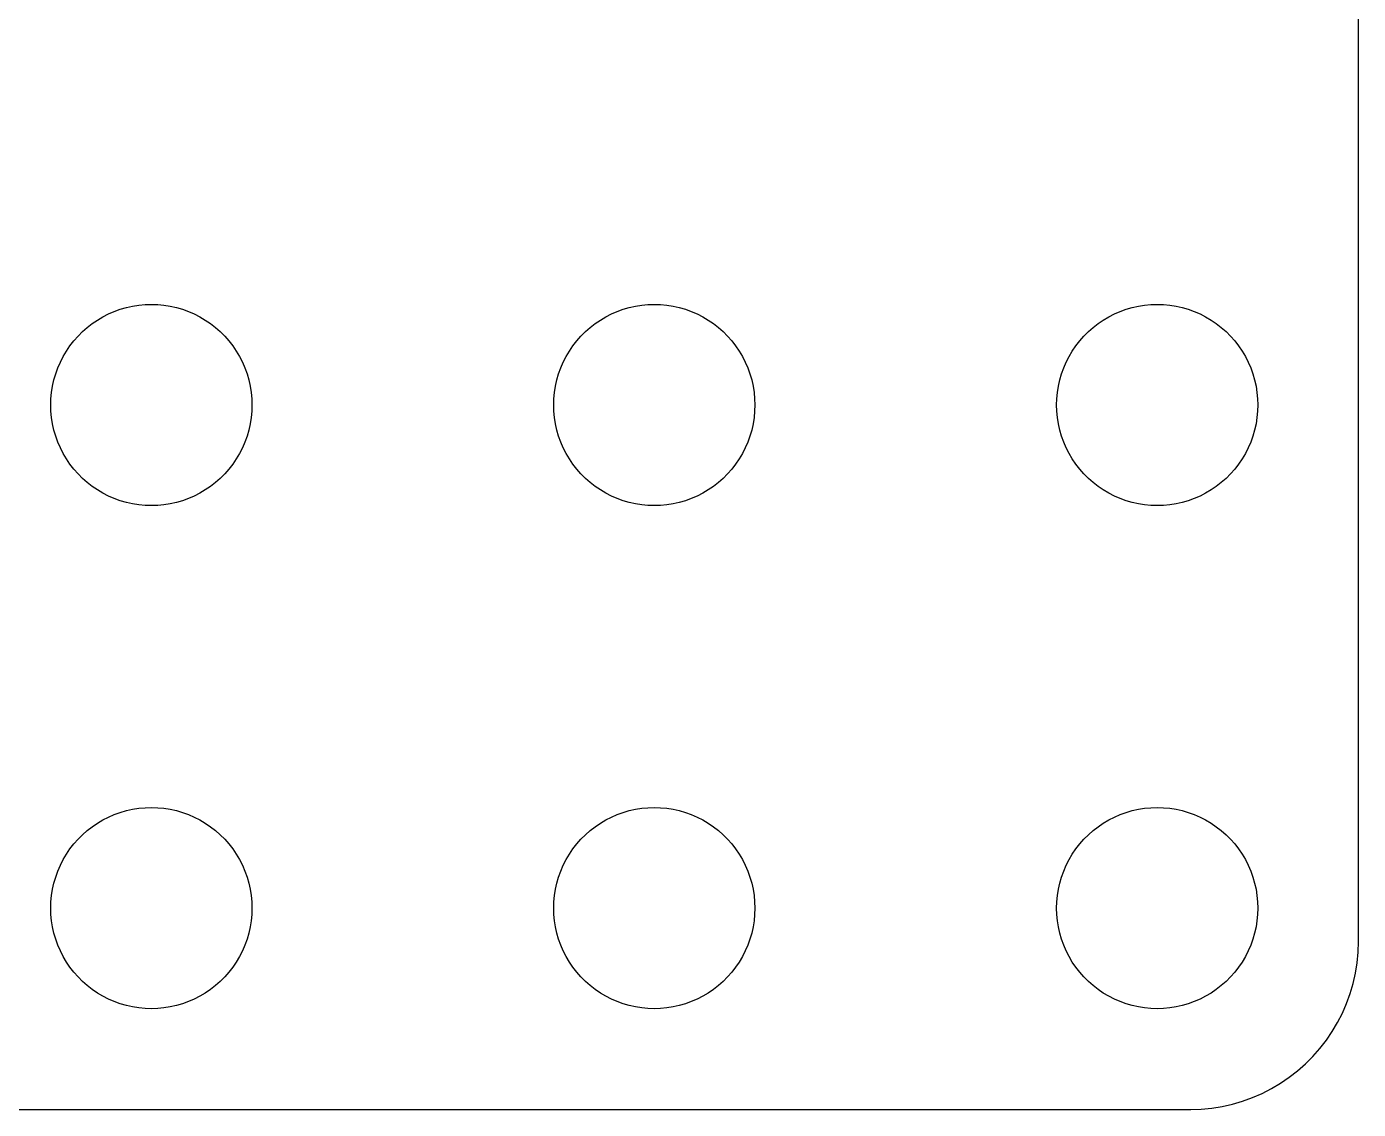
# Model space of a CAD drawing. Header units: metres. Extents: x -36 to 36, y -36 to 36.
# Drawn here: x -3.72 to 36, y -36 to -3.72 of the extents above; entities that cross this region are included whole.
import ezdxf

# ---------------------------------------------------------------- set-up
doc = ezdxf.new("R2010")
doc.units = ezdxf.units.M

msp = doc.modelspace()

# ---------------------------------------------------------------- linework, layer by layer
for p, q in [((36, -31), (36, 31)), ((-1.44525, -12.3711), (-1.27733, -12.2855)), ((-1.27733, -12.2855), (-1.10437, -12.2107)), ((-1.10437, -12.2107), (-0.927048, -12.1468)), ((-0.927048, -12.1468), (-0.746063, -12.0942)), ((-0.746063, -12.0942), (-0.562134, -12.0531)), ((-0.562134, -12.0531), (-0.375992, -12.0237)), ((-0.375992, -12.0237), (-0.18837, -12.0059)), ((-0.18837, -12.0059), (0, -12)), ((0, -12), (0.18837, -12.0059)), ((0.18837, -12.0059), (0.375992, -12.0237)), ((0.375992, -12.0237), (0.562134, -12.0531)), ((0.562134, -12.0531), (0.746063, -12.0942)), ((0.746063, -12.0942), (0.927048, -12.1468)), ((0.927048, -12.1468), (1.10437, -12.2107)), ((1.10437, -12.2107), (1.27733, -12.2855)), ((1.27733, -12.2855), (1.44525, -12.3711)), ((13.5547, -12.3711), (13.7227, -12.2855)), ((13.7227, -12.2855), (13.8956, -12.2107)), ((13.8956, -12.2107), (14.0729, -12.1468)), ((14.0729, -12.1468), (14.2539, -12.0942)), ((14.2539, -12.0942), (14.4379, -12.0531)), ((14.4379, -12.0531), (14.624, -12.0237)), ((14.624, -12.0237), (14.8116, -12.0059)), ((14.8116, -12.0059), (15, -12)), ((15, -12), (15.1884, -12.0059)), ((15.1884, -12.0059), (15.376, -12.0237)), ((15.376, -12.0237), (15.5621, -12.0531)), ((15.5621, -12.0531), (15.7461, -12.0942)), ((15.7461, -12.0942), (15.927, -12.1468)), ((15.927, -12.1468), (16.1044, -12.2107)), ((16.1044, -12.2107), (16.2773, -12.2855)), ((16.2773, -12.2855), (16.4453, -12.3711)), ((28.5547, -12.3711), (28.7227, -12.2855)), ((28.7227, -12.2855), (28.8956, -12.2107)), ((28.8956, -12.2107), (29.0729, -12.1468)), ((29.0729, -12.1468), (29.2539, -12.0942)), ((29.2539, -12.0942), (29.4379, -12.0531)), ((29.4379, -12.0531), (29.624, -12.0237)), ((29.624, -12.0237), (29.8116, -12.0059)), ((29.8116, -12.0059), (30, -12)), ((30, -12), (30.1884, -12.0059)), ((30.1884, -12.0059), (30.376, -12.0237)), ((30.376, -12.0237), (30.5621, -12.0531)), ((30.5621, -12.0531), (30.7461, -12.0942)), ((30.7461, -12.0942), (30.927, -12.1468)), ((30.927, -12.1468), (31.1044, -12.2107)), ((31.1044, -12.2107), (31.2773, -12.2855)), ((31.2773, -12.2855), (31.4453, -12.3711)), ((-2.05363, -12.8131), (-1.91226, -12.6884)), ((-1.91226, -12.6884), (-1.76335, -12.5729)), ((-1.76335, -12.5729), (-1.60747, -12.467)), ((-1.60747, -12.467), (-1.44525, -12.3711)), ((1.44525, -12.3711), (1.60747, -12.467)), ((1.60747, -12.467), (1.76335, -12.5729)), ((1.76335, -12.5729), (1.91226, -12.6884)), ((1.91226, -12.6884), (2.05363, -12.8131)), ((12.9464, -12.8131), (13.0877, -12.6884)), ((13.0877, -12.6884), (13.2366, -12.5729)), ((13.2366, -12.5729), (13.3925, -12.467)), ((13.3925, -12.467), (13.5547, -12.3711)), ((16.4453, -12.3711), (16.6075, -12.467)), ((16.6075, -12.467), (16.7634, -12.5729)), ((16.7634, -12.5729), (16.9123, -12.6884)), ((16.9123, -12.6884), (17.0536, -12.8131)), ((27.9464, -12.8131), (28.0877, -12.6884)), ((28.0877, -12.6884), (28.2366, -12.5729)), ((28.2366, -12.5729), (28.3925, -12.467)), ((28.3925, -12.467), (28.5547, -12.3711)), ((31.4453, -12.3711), (31.6075, -12.467)), ((31.6075, -12.467), (31.7634, -12.5729)), ((31.7634, -12.5729), (31.9123, -12.6884)), ((31.9123, -12.6884), (32.0536, -12.8131)), ((-2.42705, -13.2366), (-2.31154, -13.0877)), ((-2.31154, -13.0877), (-2.1869, -12.9464)), ((-2.1869, -12.9464), (-2.05363, -12.8131)), ((2.05363, -12.8131), (2.1869, -12.9464)), ((2.1869, -12.9464), (2.31154, -13.0877)), ((2.31154, -13.0877), (2.42705, -13.2366)), ((12.5729, -13.2366), (12.6884, -13.0877)), ((12.6884, -13.0877), (12.8131, -12.9464)), ((12.8131, -12.9464), (12.9464, -12.8131)), ((17.0536, -12.8131), (17.1869, -12.9464)), ((17.1869, -12.9464), (17.3115, -13.0877)), ((17.3115, -13.0877), (17.427, -13.2366)), ((27.5729, -13.2366), (27.6884, -13.0877)), ((27.6884, -13.0877), (27.8131, -12.9464)), ((27.8131, -12.9464), (27.9464, -12.8131)), ((32.0536, -12.8131), (32.1869, -12.9464)), ((32.1869, -12.9464), (32.3115, -13.0877)), ((32.3115, -13.0877), (32.427, -13.2366)), ((-2.62891, -13.5547), (-2.53297, -13.3925)), ((-2.53297, -13.3925), (-2.42705, -13.2366)), ((2.42705, -13.2366), (2.53297, -13.3925)), ((2.53297, -13.3925), (2.62891, -13.5547)), ((12.3711, -13.5547), (12.467, -13.3925)), ((12.467, -13.3925), (12.5729, -13.2366)), ((17.427, -13.2366), (17.533, -13.3925)), ((17.533, -13.3925), (17.6289, -13.5547)), ((27.3711, -13.5547), (27.467, -13.3925)), ((27.467, -13.3925), (27.5729, -13.2366)), ((32.427, -13.2366), (32.533, -13.3925)), ((32.533, -13.3925), (32.6289, -13.5547)), ((-2.85316, -14.0729), (-2.78932, -13.8956)), ((-2.78932, -13.8956), (-2.71448, -13.7227)), ((-2.71448, -13.7227), (-2.62891, -13.5547)), ((2.62891, -13.5547), (2.71448, -13.7227)), ((2.71448, -13.7227), (2.78932, -13.8956)), ((2.78932, -13.8956), (2.85316, -14.0729)), ((12.1468, -14.0729), (12.2107, -13.8956)), ((12.2107, -13.8956), (12.2855, -13.7227)), ((12.2855, -13.7227), (12.3711, -13.5547)), ((17.6289, -13.5547), (17.7145, -13.7227)), ((17.7145, -13.7227), (17.7893, -13.8956)), ((17.7893, -13.8956), (17.8532, -14.0729)), ((27.1468, -14.0729), (27.2107, -13.8956)), ((27.2107, -13.8956), (27.2855, -13.7227)), ((27.2855, -13.7227), (27.3711, -13.5547)), ((32.6289, -13.5547), (32.7145, -13.7227)), ((32.7145, -13.7227), (32.7893, -13.8956)), ((32.7893, -13.8956), (32.8532, -14.0729)), ((-2.94685, -14.4379), (-2.90575, -14.2539)), ((-2.90575, -14.2539), (-2.85316, -14.0729)), ((2.85316, -14.0729), (2.90575, -14.2539)), ((2.90575, -14.2539), (2.94685, -14.4379)), ((12.0531, -14.4379), (12.0942, -14.2539)), ((12.0942, -14.2539), (12.1468, -14.0729)), ((17.8532, -14.0729), (17.9057, -14.2539)), ((17.9057, -14.2539), (17.9469, -14.4379)), ((27.0531, -14.4379), (27.0942, -14.2539)), ((27.0942, -14.2539), (27.1468, -14.0729)), ((32.8532, -14.0729), (32.9057, -14.2539)), ((32.9057, -14.2539), (32.9469, -14.4379)), ((-2.99408, -14.8116), (-2.97633, -14.624)), ((-2.97633, -14.624), (-2.94685, -14.4379)), ((2.94685, -14.4379), (2.97633, -14.624)), ((2.97633, -14.624), (2.99408, -14.8116)), ((12.0059, -14.8116), (12.0237, -14.624)), ((12.0237, -14.624), (12.0531, -14.4379)), ((17.9469, -14.4379), (17.9763, -14.624)), ((17.9763, -14.624), (17.9941, -14.8116)), ((27.0059, -14.8116), (27.0237, -14.624)), ((27.0237, -14.624), (27.0531, -14.4379)), ((32.9469, -14.4379), (32.9763, -14.624)), ((32.9763, -14.624), (32.9941, -14.8116)), ((-3, -15), (-2.99408, -14.8116)), ((-2.99408, -15.1884), (-3, -15)), ((2.99408, -14.8116), (3, -15)), ((3, -15), (2.99408, -15.1884)), ((12, -15), (12.0059, -14.8116)), ((12.0059, -15.1884), (12, -15)), ((17.9941, -14.8116), (18, -15)), ((18, -15), (17.9941, -15.1884)), ((27, -15), (27.0059, -14.8116)), ((27.0059, -15.1884), (27, -15)), ((32.9941, -14.8116), (33, -15)), ((33, -15), (32.9941, -15.1884)), ((-2.97633, -15.376), (-2.99408, -15.1884)), ((-2.94685, -15.5621), (-2.97633, -15.376)), ((2.97633, -15.376), (2.94685, -15.5621)), ((2.99408, -15.1884), (2.97633, -15.376)), ((12.0237, -15.376), (12.0059, -15.1884)), ((12.0531, -15.5621), (12.0237, -15.376)), ((17.9763, -15.376), (17.9469, -15.5621)), ((17.9941, -15.1884), (17.9763, -15.376)), ((27.0237, -15.376), (27.0059, -15.1884)), ((27.0531, -15.5621), (27.0237, -15.376)), ((32.9763, -15.376), (32.9469, -15.5621)), ((32.9941, -15.1884), (32.9763, -15.376)), ((-2.90575, -15.7461), (-2.94685, -15.5621)), ((-2.85316, -15.927), (-2.90575, -15.7461)), ((2.90575, -15.7461), (2.85316, -15.927)), ((2.94685, -15.5621), (2.90575, -15.7461)), ((12.0942, -15.7461), (12.0531, -15.5621)), ((12.1468, -15.927), (12.0942, -15.7461)), ((17.9057, -15.7461), (17.8532, -15.927)), ((17.9469, -15.5621), (17.9057, -15.7461)), ((27.0942, -15.7461), (27.0531, -15.5621)), ((27.1468, -15.927), (27.0942, -15.7461)), ((32.9057, -15.7461), (32.8532, -15.927)), ((32.9469, -15.5621), (32.9057, -15.7461)), ((-2.78932, -16.1044), (-2.85316, -15.927)), ((-2.71448, -16.2773), (-2.78932, -16.1044)), ((-2.62891, -16.4453), (-2.71448, -16.2773)), ((2.71448, -16.2773), (2.62891, -16.4453)), ((2.78932, -16.1044), (2.71448, -16.2773)), ((2.85316, -15.927), (2.78932, -16.1044)), ((12.2107, -16.1044), (12.1468, -15.927)), ((12.2855, -16.2773), (12.2107, -16.1044)), ((12.3711, -16.4453), (12.2855, -16.2773)), ((17.7145, -16.2773), (17.6289, -16.4453)), ((17.7893, -16.1044), (17.7145, -16.2773)), ((17.8532, -15.927), (17.7893, -16.1044)), ((27.2107, -16.1044), (27.1468, -15.927)), ((27.2855, -16.2773), (27.2107, -16.1044)), ((27.3711, -16.4453), (27.2855, -16.2773)), ((32.7145, -16.2773), (32.6289, -16.4453)), ((32.7893, -16.1044), (32.7145, -16.2773)), ((32.8532, -15.927), (32.7893, -16.1044)), ((-2.53297, -16.6075), (-2.62891, -16.4453)), ((-2.42705, -16.7634), (-2.53297, -16.6075)), ((2.53297, -16.6075), (2.42705, -16.7634)), ((2.62891, -16.4453), (2.53297, -16.6075)), ((12.467, -16.6075), (12.3711, -16.4453)), ((12.5729, -16.7634), (12.467, -16.6075)), ((17.533, -16.6075), (17.427, -16.7634)), ((17.6289, -16.4453), (17.533, -16.6075)), ((27.467, -16.6075), (27.3711, -16.4453)), ((27.5729, -16.7634), (27.467, -16.6075)), ((32.533, -16.6075), (32.427, -16.7634)), ((32.6289, -16.4453), (32.533, -16.6075)), ((-2.31154, -16.9123), (-2.42705, -16.7634)), ((-2.1869, -17.0536), (-2.31154, -16.9123)), ((-2.05363, -17.1869), (-2.1869, -17.0536)), ((2.1869, -17.0536), (2.05363, -17.1869)), ((2.31154, -16.9123), (2.1869, -17.0536)), ((2.42705, -16.7634), (2.31154, -16.9123)), ((12.6884, -16.9123), (12.5729, -16.7634)), ((12.8131, -17.0536), (12.6884, -16.9123)), ((12.9464, -17.1869), (12.8131, -17.0536)), ((17.1869, -17.0536), (17.0536, -17.1869)), ((17.3115, -16.9123), (17.1869, -17.0536)), ((17.427, -16.7634), (17.3115, -16.9123)), ((27.6884, -16.9123), (27.5729, -16.7634)), ((27.8131, -17.0536), (27.6884, -16.9123)), ((27.9464, -17.1869), (27.8131, -17.0536)), ((32.1869, -17.0536), (32.0536, -17.1869)), ((32.3115, -16.9123), (32.1869, -17.0536)), ((32.427, -16.7634), (32.3115, -16.9123)), ((-1.91226, -17.3115), (-2.05363, -17.1869)), ((-1.76335, -17.427), (-1.91226, -17.3115)), ((-1.60747, -17.533), (-1.76335, -17.427)), ((1.76335, -17.427), (1.60747, -17.533)), ((1.91226, -17.3115), (1.76335, -17.427)), ((2.05363, -17.1869), (1.91226, -17.3115)), ((13.0877, -17.3115), (12.9464, -17.1869)), ((13.2366, -17.427), (13.0877, -17.3115)), ((13.3925, -17.533), (13.2366, -17.427)), ((16.7634, -17.427), (16.6075, -17.533)), ((16.9123, -17.3115), (16.7634, -17.427)), ((17.0536, -17.1869), (16.9123, -17.3115)), ((28.0877, -17.3115), (27.9464, -17.1869)), ((28.2366, -17.427), (28.0877, -17.3115)), ((28.3925, -17.533), (28.2366, -17.427)), ((31.7634, -17.427), (31.6075, -17.533)), ((31.9123, -17.3115), (31.7634, -17.427)), ((32.0536, -17.1869), (31.9123, -17.3115)), ((-1.44525, -17.6289), (-1.60747, -17.533)), ((-1.27733, -17.7145), (-1.44525, -17.6289)), ((-1.10437, -17.7893), (-1.27733, -17.7145)), ((-0.927048, -17.8532), (-1.10437, -17.7893)), ((-0.746063, -17.9057), (-0.927048, -17.8532)), ((0.927048, -17.8532), (0.746063, -17.9057)), ((1.10437, -17.7893), (0.927048, -17.8532)), ((1.27733, -17.7145), (1.10437, -17.7893)), ((1.44525, -17.6289), (1.27733, -17.7145)), ((1.60747, -17.533), (1.44525, -17.6289)), ((13.5547, -17.6289), (13.3925, -17.533)), ((13.7227, -17.7145), (13.5547, -17.6289)), ((13.8956, -17.7893), (13.7227, -17.7145)), ((14.0729, -17.8532), (13.8956, -17.7893)), ((14.2539, -17.9057), (14.0729, -17.8532)), ((15.927, -17.8532), (15.7461, -17.9057)), ((16.1044, -17.7893), (15.927, -17.8532)), ((16.2773, -17.7145), (16.1044, -17.7893)), ((16.4453, -17.6289), (16.2773, -17.7145)), ((16.6075, -17.533), (16.4453, -17.6289)), ((28.5547, -17.6289), (28.3925, -17.533)), ((28.7227, -17.7145), (28.5547, -17.6289)), ((28.8956, -17.7893), (28.7227, -17.7145)), ((29.0729, -17.8532), (28.8956, -17.7893)), ((29.2539, -17.9057), (29.0729, -17.8532)), ((30.927, -17.8532), (30.7461, -17.9057)), ((31.1044, -17.7893), (30.927, -17.8532)), ((31.2773, -17.7145), (31.1044, -17.7893)), ((31.4453, -17.6289), (31.2773, -17.7145)), ((31.6075, -17.533), (31.4453, -17.6289)), ((-0.562134, -17.9469), (-0.746063, -17.9057)), ((-0.375992, -17.9763), (-0.562134, -17.9469)), ((-0.18837, -17.9941), (-0.375992, -17.9763)), ((0, -18), (-0.18837, -17.9941)), ((0.18837, -17.9941), (0, -18)), ((0.375992, -17.9763), (0.18837, -17.9941)), ((0.562134, -17.9469), (0.375992, -17.9763)), ((0.746063, -17.9057), (0.562134, -17.9469)), ((14.4379, -17.9469), (14.2539, -17.9057)), ((14.624, -17.9763), (14.4379, -17.9469)), ((14.8116, -17.9941), (14.624, -17.9763)), ((15, -18), (14.8116, -17.9941)), ((15.1884, -17.9941), (15, -18)), ((15.376, -17.9763), (15.1884, -17.9941)), ((15.5621, -17.9469), (15.376, -17.9763)), ((15.7461, -17.9057), (15.5621, -17.9469)), ((29.4379, -17.9469), (29.2539, -17.9057)), ((29.624, -17.9763), (29.4379, -17.9469)), ((29.8116, -17.9941), (29.624, -17.9763)), ((30, -18), (29.8116, -17.9941)), ((30.1884, -17.9941), (30, -18)), ((30.376, -17.9763), (30.1884, -17.9941)), ((30.5621, -17.9469), (30.376, -17.9763)), ((30.7461, -17.9057), (30.5621, -17.9469)), ((-0.375992, -27.0237), (-0.18837, -27.0059)), ((-0.18837, -27.0059), (0, -27)), ((0, -27), (0.18837, -27.0059)), ((0.18837, -27.0059), (0.375992, -27.0237)), ((14.624, -27.0237), (14.8116, -27.0059)), ((14.8116, -27.0059), (15, -27)), ((15, -27), (15.1884, -27.0059)), ((15.1884, -27.0059), (15.376, -27.0237)), ((29.624, -27.0237), (29.8116, -27.0059)), ((29.8116, -27.0059), (30, -27)), ((30, -27), (30.1884, -27.0059)), ((30.1884, -27.0059), (30.376, -27.0237)), ((-1.60747, -27.467), (-1.44525, -27.3711)), ((-1.44525, -27.3711), (-1.27733, -27.2855)), ((-1.27733, -27.2855), (-1.10437, -27.2107)), ((-1.10437, -27.2107), (-0.927048, -27.1468)), ((-0.927048, -27.1468), (-0.746063, -27.0942)), ((-0.746063, -27.0942), (-0.562134, -27.0531)), ((-0.562134, -27.0531), (-0.375992, -27.0237)), ((0.375992, -27.0237), (0.562134, -27.0531)), ((0.562134, -27.0531), (0.746063, -27.0942)), ((0.746063, -27.0942), (0.927048, -27.1468)), ((0.927048, -27.1468), (1.10437, -27.2107)), ((1.10437, -27.2107), (1.27733, -27.2855)), ((1.27733, -27.2855), (1.44525, -27.3711)), ((1.44525, -27.3711), (1.60747, -27.467)), ((13.3925, -27.467), (13.5547, -27.3711)), ((13.5547, -27.3711), (13.7227, -27.2855)), ((13.7227, -27.2855), (13.8956, -27.2107)), ((13.8956, -27.2107), (14.0729, -27.1468)), ((14.0729, -27.1468), (14.2539, -27.0942)), ((14.2539, -27.0942), (14.4379, -27.0531)), ((14.4379, -27.0531), (14.624, -27.0237)), ((15.376, -27.0237), (15.5621, -27.0531)), ((15.5621, -27.0531), (15.7461, -27.0942)), ((15.7461, -27.0942), (15.927, -27.1468)), ((15.927, -27.1468), (16.1044, -27.2107)), ((16.1044, -27.2107), (16.2773, -27.2855)), ((16.2773, -27.2855), (16.4453, -27.3711)), ((16.4453, -27.3711), (16.6075, -27.467)), ((28.3925, -27.467), (28.5547, -27.3711)), ((28.5547, -27.3711), (28.7227, -27.2855)), ((28.7227, -27.2855), (28.8956, -27.2107)), ((28.8956, -27.2107), (29.0729, -27.1468)), ((29.0729, -27.1468), (29.2539, -27.0942)), ((29.2539, -27.0942), (29.4379, -27.0531)), ((29.4379, -27.0531), (29.624, -27.0237)), ((30.376, -27.0237), (30.5621, -27.0531)), ((30.5621, -27.0531), (30.7461, -27.0942)), ((30.7461, -27.0942), (30.927, -27.1468)), ((30.927, -27.1468), (31.1044, -27.2107)), ((31.1044, -27.2107), (31.2773, -27.2855)), ((31.2773, -27.2855), (31.4453, -27.3711)), ((31.4453, -27.3711), (31.6075, -27.467)), ((-2.05363, -27.8131), (-1.91226, -27.6884)), ((-1.91226, -27.6884), (-1.76335, -27.5729)), ((-1.76335, -27.5729), (-1.60747, -27.467)), ((1.60747, -27.467), (1.76335, -27.5729)), ((1.76335, -27.5729), (1.91226, -27.6884)), ((1.91226, -27.6884), (2.05363, -27.8131)), ((12.9464, -27.8131), (13.0877, -27.6884)), ((13.0877, -27.6884), (13.2366, -27.5729)), ((13.2366, -27.5729), (13.3925, -27.467)), ((16.6075, -27.467), (16.7634, -27.5729)), ((16.7634, -27.5729), (16.9123, -27.6884)), ((16.9123, -27.6884), (17.0536, -27.8131)), ((27.9464, -27.8131), (28.0877, -27.6884)), ((28.0877, -27.6884), (28.2366, -27.5729)), ((28.2366, -27.5729), (28.3925, -27.467)), ((31.6075, -27.467), (31.7634, -27.5729)), ((31.7634, -27.5729), (31.9123, -27.6884)), ((31.9123, -27.6884), (32.0536, -27.8131)), ((-2.42705, -28.2366), (-2.31154, -28.0877)), ((-2.31154, -28.0877), (-2.1869, -27.9464)), ((-2.1869, -27.9464), (-2.05363, -27.8131)), ((2.05363, -27.8131), (2.1869, -27.9464)), ((2.1869, -27.9464), (2.31154, -28.0877)), ((2.31154, -28.0877), (2.42705, -28.2366)), ((12.5729, -28.2366), (12.6884, -28.0877)), ((12.6884, -28.0877), (12.8131, -27.9464)), ((12.8131, -27.9464), (12.9464, -27.8131)), ((17.0536, -27.8131), (17.1869, -27.9464)), ((17.1869, -27.9464), (17.3115, -28.0877)), ((17.3115, -28.0877), (17.427, -28.2366)), ((27.5729, -28.2366), (27.6884, -28.0877)), ((27.6884, -28.0877), (27.8131, -27.9464)), ((27.8131, -27.9464), (27.9464, -27.8131)), ((32.0536, -27.8131), (32.1869, -27.9464)), ((32.1869, -27.9464), (32.3115, -28.0877)), ((32.3115, -28.0877), (32.427, -28.2366)), ((-2.71448, -28.7227), (-2.62891, -28.5547)), ((-2.62891, -28.5547), (-2.53297, -28.3925)), ((-2.53297, -28.3925), (-2.42705, -28.2366)), ((2.42705, -28.2366), (2.53297, -28.3925)), ((2.53297, -28.3925), (2.62891, -28.5547)), ((2.62891, -28.5547), (2.71448, -28.7227)), ((12.2855, -28.7227), (12.3711, -28.5547)), ((12.3711, -28.5547), (12.467, -28.3925)), ((12.467, -28.3925), (12.5729, -28.2366)), ((17.427, -28.2366), (17.533, -28.3925)), ((17.533, -28.3925), (17.6289, -28.5547)), ((17.6289, -28.5547), (17.7145, -28.7227)), ((27.2855, -28.7227), (27.3711, -28.5547)), ((27.3711, -28.5547), (27.467, -28.3925)), ((27.467, -28.3925), (27.5729, -28.2366)), ((32.427, -28.2366), (32.533, -28.3925)), ((32.533, -28.3925), (32.6289, -28.5547)), ((32.6289, -28.5547), (32.7145, -28.7227)), ((-2.85316, -29.0729), (-2.78932, -28.8956)), ((-2.78932, -28.8956), (-2.71448, -28.7227)), ((2.71448, -28.7227), (2.78932, -28.8956)), ((2.78932, -28.8956), (2.85316, -29.0729)), ((12.1468, -29.0729), (12.2107, -28.8956)), ((12.2107, -28.8956), (12.2855, -28.7227)), ((17.7145, -28.7227), (17.7893, -28.8956)), ((17.7893, -28.8956), (17.8532, -29.0729)), ((27.1468, -29.0729), (27.2107, -28.8956)), ((27.2107, -28.8956), (27.2855, -28.7227)), ((32.7145, -28.7227), (32.7893, -28.8956)), ((32.7893, -28.8956), (32.8532, -29.0729)), ((-2.94685, -29.4379), (-2.90575, -29.2539)), ((-2.90575, -29.2539), (-2.85316, -29.0729)), ((2.85316, -29.0729), (2.90575, -29.2539)), ((2.90575, -29.2539), (2.94685, -29.4379)), ((12.0531, -29.4379), (12.0942, -29.2539)), ((12.0942, -29.2539), (12.1468, -29.0729)), ((17.8532, -29.0729), (17.9057, -29.2539)), ((17.9057, -29.2539), (17.9469, -29.4379)), ((27.0531, -29.4379), (27.0942, -29.2539)), ((27.0942, -29.2539), (27.1468, -29.0729)), ((32.8532, -29.0729), (32.9057, -29.2539)), ((32.9057, -29.2539), (32.9469, -29.4379)), ((-2.99408, -29.8116), (-2.97633, -29.624)), ((-2.97633, -29.624), (-2.94685, -29.4379)), ((2.94685, -29.4379), (2.97633, -29.624)), ((2.97633, -29.624), (2.99408, -29.8116)), ((12.0059, -29.8116), (12.0237, -29.624)), ((12.0237, -29.624), (12.0531, -29.4379)), ((17.9469, -29.4379), (17.9763, -29.624)), ((17.9763, -29.624), (17.9941, -29.8116)), ((27.0059, -29.8116), (27.0237, -29.624)), ((27.0237, -29.624), (27.0531, -29.4379)), ((32.9469, -29.4379), (32.9763, -29.624)), ((32.9763, -29.624), (32.9941, -29.8116)), ((-3, -30), (-2.99408, -29.8116)), ((-2.99408, -30.1884), (-3, -30)), ((2.99408, -29.8116), (3, -30)), ((3, -30), (2.99408, -30.1884)), ((12, -30), (12.0059, -29.8116)), ((12.0059, -30.1884), (12, -30)), ((17.9941, -29.8116), (18, -30)), ((18, -30), (17.9941, -30.1884)), ((27, -30), (27.0059, -29.8116)), ((27.0059, -30.1884), (27, -30)), ((32.9941, -29.8116), (33, -30)), ((33, -30), (32.9941, -30.1884)), ((-2.97633, -30.376), (-2.99408, -30.1884)), ((-2.94685, -30.5621), (-2.97633, -30.376)), ((-2.90575, -30.7461), (-2.94685, -30.5621)), ((2.94685, -30.5621), (2.90575, -30.7461)), ((2.97633, -30.376), (2.94685, -30.5621)), ((2.99408, -30.1884), (2.97633, -30.376)), ((12.0237, -30.376), (12.0059, -30.1884)), ((12.0531, -30.5621), (12.0237, -30.376)), ((12.0942, -30.7461), (12.0531, -30.5621)), ((17.9469, -30.5621), (17.9057, -30.7461)), ((17.9763, -30.376), (17.9469, -30.5621)), ((17.9941, -30.1884), (17.9763, -30.376)), ((27.0237, -30.376), (27.0059, -30.1884)), ((27.0531, -30.5621), (27.0237, -30.376)), ((27.0942, -30.7461), (27.0531, -30.5621)), ((32.9469, -30.5621), (32.9057, -30.7461)), ((32.9763, -30.376), (32.9469, -30.5621)), ((32.9941, -30.1884), (32.9763, -30.376)), ((-2.85316, -30.927), (-2.90575, -30.7461)), ((-2.78932, -31.1044), (-2.85316, -30.927)), ((2.85316, -30.927), (2.78932, -31.1044)), ((2.90575, -30.7461), (2.85316, -30.927)), ((12.1468, -30.927), (12.0942, -30.7461)), ((12.2107, -31.1044), (12.1468, -30.927)), ((17.8532, -30.927), (17.7893, -31.1044)), ((17.9057, -30.7461), (17.8532, -30.927)), ((27.1468, -30.927), (27.0942, -30.7461)), ((27.2107, -31.1044), (27.1468, -30.927)), ((32.8532, -30.927), (32.7893, -31.1044)), ((32.9057, -30.7461), (32.8532, -30.927)), ((-2.71448, -31.2773), (-2.78932, -31.1044)), ((-2.62891, -31.4453), (-2.71448, -31.2773)), ((2.71448, -31.2773), (2.62891, -31.4453)), ((2.78932, -31.1044), (2.71448, -31.2773)), ((12.2855, -31.2773), (12.2107, -31.1044)), ((12.3711, -31.4453), (12.2855, -31.2773)), ((17.7145, -31.2773), (17.6289, -31.4453)), ((17.7893, -31.1044), (17.7145, -31.2773)), ((27.2855, -31.2773), (27.2107, -31.1044)), ((27.3711, -31.4453), (27.2855, -31.2773)), ((32.7145, -31.2773), (32.6289, -31.4453)), ((32.7893, -31.1044), (32.7145, -31.2773)), ((35.9606, -31.6267), (35.9901, -31.3139)), ((35.9901, -31.3139), (36, -31)), ((-2.53297, -31.6075), (-2.62891, -31.4453)), ((-2.42705, -31.7634), (-2.53297, -31.6075)), ((-2.31154, -31.9123), (-2.42705, -31.7634)), ((2.42705, -31.7634), (2.31154, -31.9123)), ((2.53297, -31.6075), (2.42705, -31.7634)), ((2.62891, -31.4453), (2.53297, -31.6075)), ((12.467, -31.6075), (12.3711, -31.4453)), ((12.5729, -31.7634), (12.467, -31.6075)), ((12.6884, -31.9123), (12.5729, -31.7634)), ((17.427, -31.7634), (17.3115, -31.9123)), ((17.533, -31.6075), (17.427, -31.7634)), ((17.6289, -31.4453), (17.533, -31.6075)), ((27.467, -31.6075), (27.3711, -31.4453)), ((27.5729, -31.7634), (27.467, -31.6075)), ((27.6884, -31.9123), (27.5729, -31.7634)), ((32.427, -31.7634), (32.3115, -31.9123)), ((32.533, -31.6075), (32.427, -31.7634)), ((32.6289, -31.4453), (32.533, -31.6075)), ((35.9114, -31.9369), (35.9606, -31.6267)), ((-2.1869, -32.0536), (-2.31154, -31.9123)), ((-2.05363, -32.1869), (-2.1869, -32.0536)), ((2.1869, -32.0536), (2.05363, -32.1869)), ((2.31154, -31.9123), (2.1869, -32.0536)), ((12.8131, -32.0536), (12.6884, -31.9123)), ((12.9464, -32.1869), (12.8131, -32.0536)), ((17.1869, -32.0536), (17.0536, -32.1869)), ((17.3115, -31.9123), (17.1869, -32.0536)), ((27.8131, -32.0536), (27.6884, -31.9123)), ((27.9464, -32.1869), (27.8131, -32.0536)), ((32.1869, -32.0536), (32.0536, -32.1869)), ((32.3115, -31.9123), (32.1869, -32.0536)), ((35.8429, -32.2435), (35.9114, -31.9369)), ((-1.91226, -32.3115), (-2.05363, -32.1869)), ((-1.76335, -32.427), (-1.91226, -32.3115)), ((-1.60747, -32.533), (-1.76335, -32.427)), ((-1.44525, -32.6289), (-1.60747, -32.533)), ((1.60747, -32.533), (1.44525, -32.6289)), ((1.76335, -32.427), (1.60747, -32.533)), ((1.91226, -32.3115), (1.76335, -32.427)), ((2.05363, -32.1869), (1.91226, -32.3115)), ((13.0877, -32.3115), (12.9464, -32.1869)), ((13.2366, -32.427), (13.0877, -32.3115)), ((13.3925, -32.533), (13.2366, -32.427)), ((13.5547, -32.6289), (13.3925, -32.533)), ((16.6075, -32.533), (16.4453, -32.6289)), ((16.7634, -32.427), (16.6075, -32.533)), ((16.9123, -32.3115), (16.7634, -32.427)), ((17.0536, -32.1869), (16.9123, -32.3115)), ((28.0877, -32.3115), (27.9464, -32.1869)), ((28.2366, -32.427), (28.0877, -32.3115)), ((28.3925, -32.533), (28.2366, -32.427)), ((28.5547, -32.6289), (28.3925, -32.533)), ((31.6075, -32.533), (31.4453, -32.6289)), ((31.7634, -32.427), (31.6075, -32.533)), ((31.9123, -32.3115), (31.7634, -32.427)), ((32.0536, -32.1869), (31.9123, -32.3115)), ((35.6489, -32.8406), (35.7553, -32.5451)), ((35.7553, -32.5451), (35.8429, -32.2435)), ((-1.27733, -32.7145), (-1.44525, -32.6289)), ((-1.10437, -32.7893), (-1.27733, -32.7145)), ((-0.927048, -32.8532), (-1.10437, -32.7893)), ((-0.746063, -32.9057), (-0.927048, -32.8532)), ((-0.562134, -32.9469), (-0.746063, -32.9057)), ((-0.375992, -32.9763), (-0.562134, -32.9469)), ((0.562134, -32.9469), (0.375992, -32.9763)), ((0.746063, -32.9057), (0.562134, -32.9469)), ((0.927048, -32.8532), (0.746063, -32.9057)), ((1.10437, -32.7893), (0.927048, -32.8532)), ((1.27733, -32.7145), (1.10437, -32.7893)), ((1.44525, -32.6289), (1.27733, -32.7145)), ((13.7227, -32.7145), (13.5547, -32.6289)), ((13.8956, -32.7893), (13.7227, -32.7145)), ((14.0729, -32.8532), (13.8956, -32.7893)), ((14.2539, -32.9057), (14.0729, -32.8532)), ((14.4379, -32.9469), (14.2539, -32.9057)), ((14.624, -32.9763), (14.4379, -32.9469)), ((15.5621, -32.9469), (15.376, -32.9763)), ((15.7461, -32.9057), (15.5621, -32.9469)), ((15.927, -32.8532), (15.7461, -32.9057)), ((16.1044, -32.7893), (15.927, -32.8532)), ((16.2773, -32.7145), (16.1044, -32.7893)), ((16.4453, -32.6289), (16.2773, -32.7145)), ((28.7227, -32.7145), (28.5547, -32.6289)), ((28.8956, -32.7893), (28.7227, -32.7145)), ((29.0729, -32.8532), (28.8956, -32.7893)), ((29.2539, -32.9057), (29.0729, -32.8532)), ((29.4379, -32.9469), (29.2539, -32.9057)), ((29.624, -32.9763), (29.4379, -32.9469)), ((30.5621, -32.9469), (30.376, -32.9763)), ((30.7461, -32.9057), (30.5621, -32.9469)), ((30.927, -32.8532), (30.7461, -32.9057)), ((31.1044, -32.7893), (30.927, -32.8532)), ((31.2773, -32.7145), (31.1044, -32.7893)), ((31.4453, -32.6289), (31.2773, -32.7145)), ((35.5241, -33.1289), (35.6489, -32.8406)), ((-0.18837, -32.9941), (-0.375992, -32.9763)), ((0, -33), (-0.18837, -32.9941)), ((0.18837, -32.9941), (0, -33)), ((0.375992, -32.9763), (0.18837, -32.9941)), ((14.8116, -32.9941), (14.624, -32.9763)), ((15, -33), (14.8116, -32.9941)), ((15.1884, -32.9941), (15, -33)), ((15.376, -32.9763), (15.1884, -32.9941)), ((29.8116, -32.9941), (29.624, -32.9763)), ((30, -33), (29.8116, -32.9941)), ((30.1884, -32.9941), (30, -33)), ((30.376, -32.9763), (30.1884, -32.9941)), ((35.3815, -33.4088), (35.5241, -33.1289)), ((35.0451, -33.9389), (35.2216, -33.6791)), ((35.2216, -33.6791), (35.3815, -33.4088)), ((34.8526, -34.1871), (35.0451, -33.9389)), ((34.4227, -34.6448), (34.6448, -34.4227)), ((34.6448, -34.4227), (34.8526, -34.1871)), ((33.9389, -35.0451), (34.1871, -34.8526)), ((34.1871, -34.8526), (34.4227, -34.6448)), ((33.4088, -35.3815), (33.6791, -35.2216)), ((33.6791, -35.2216), (33.9389, -35.0451)), ((32.5451, -35.7553), (32.8406, -35.6489)), ((32.8406, -35.6489), (33.1289, -35.5241)), ((33.1289, -35.5241), (33.4088, -35.3815)), ((-31, -36), (31, -36)), ((31, -36), (31.3139, -35.9901)), ((31.3139, -35.9901), (31.6267, -35.9606)), ((31.6267, -35.9606), (31.9369, -35.9114)), ((31.9369, -35.9114), (32.2435, -35.8429)), ((32.2435, -35.8429), (32.5451, -35.7553))]:
    msp.add_line(p, q)

doc.saveas('drawing.dxf')
